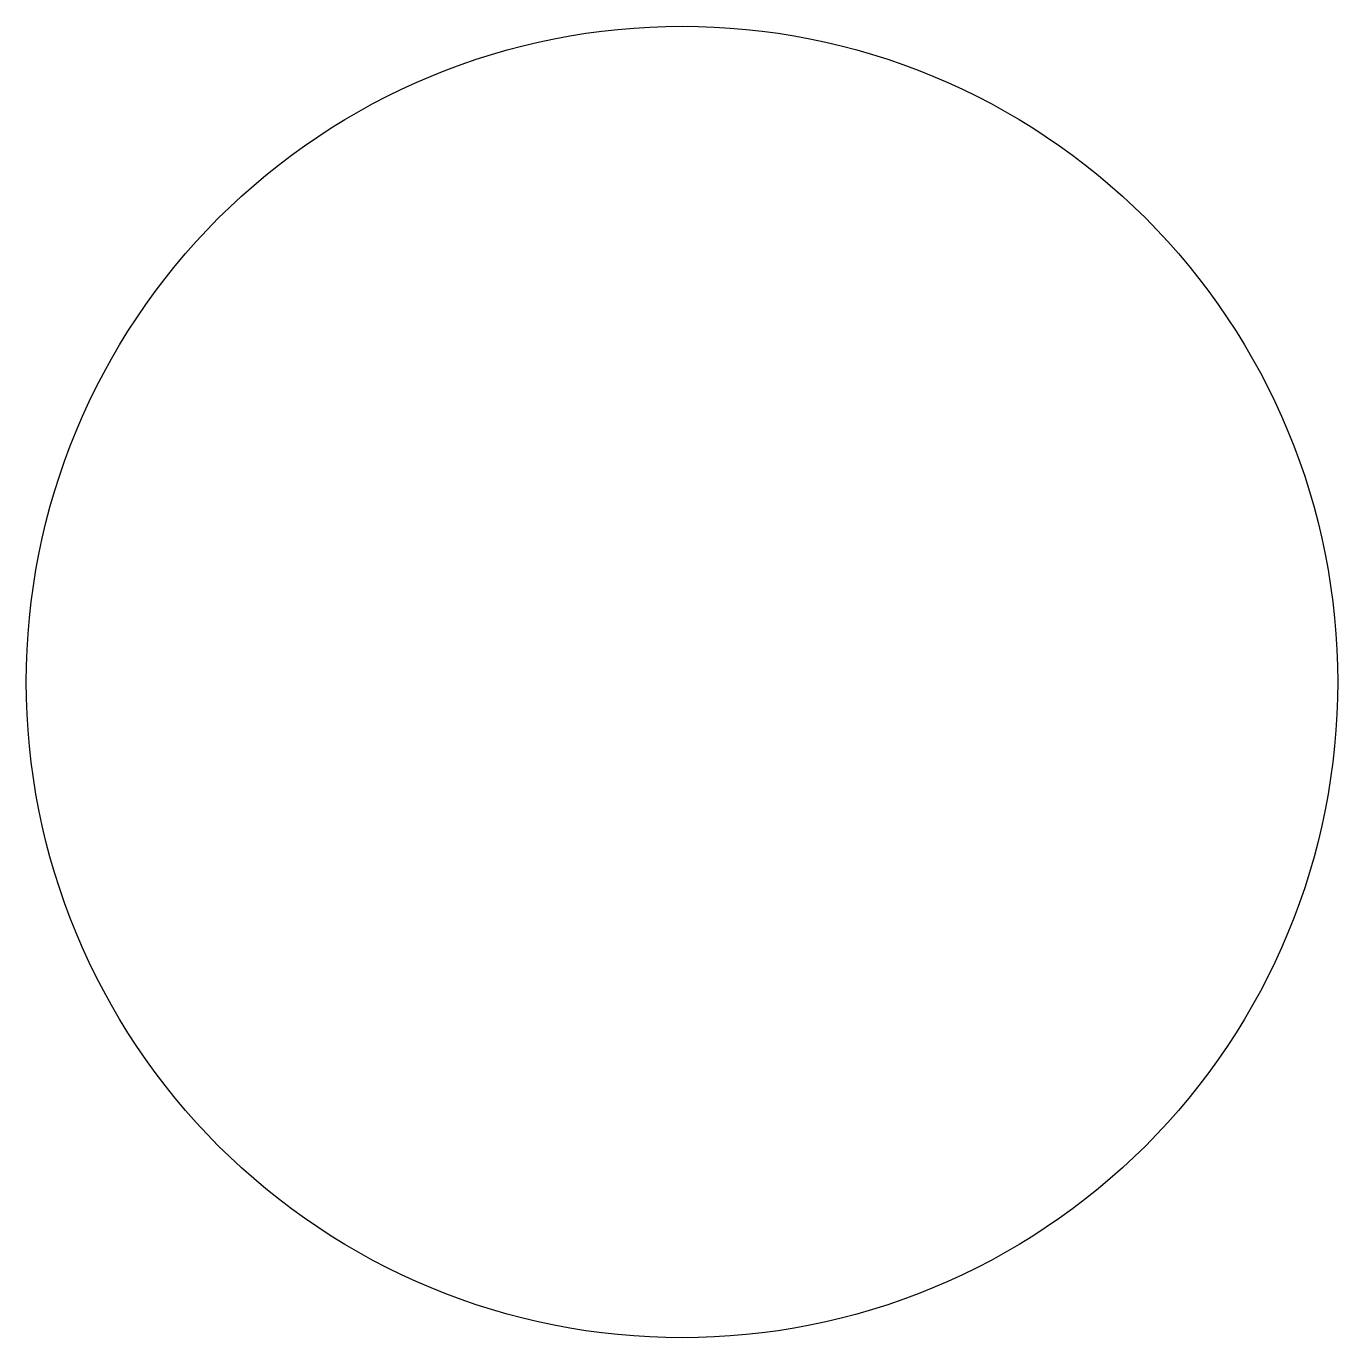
# Model space of a CAD drawing. Header units: millimetres. Extents: x -4.8 to 4.8, y -7.5 to 7.5.
# Drawn here: x -0.59 to 4.77, y -7.5 to -2.14 of the extents above.
import ezdxf

# ---------------------------------------------------------------- set-up
doc = ezdxf.new("R2010")
doc.units = ezdxf.units.MM

msp = doc.modelspace()

# ---------------------------------------------------------------- linework, layer by layer
msp.add_lwpolyline([(4.7679, -4.8196), (4.767, -4.8854), (4.7646, -4.9511), (4.7606, -5.0168), (4.7549, -5.0823), (4.7477, -5.1477), (4.7388, -5.2129), (4.7284, -5.2779), (4.7163, -5.3425), (4.7027, -5.4069), (4.6875, -5.4709), (4.6708, -5.5345), (4.6524, -5.5977), (4.6326, -5.6604), (4.6112, -5.7226), (4.5882, -5.7843), (4.5638, -5.8453), (4.5379, -5.9058), (4.5105, -5.9656), (4.4817, -6.0247), (4.4514, -6.0831), (4.4196, -6.1408), (4.3865, -6.1976), (4.352, -6.2536), (4.3161, -6.3088), (4.2789, -6.363), (4.2404, -6.4163), (4.2005, -6.4687), (4.1594, -6.52), (4.1171, -6.5704), (4.0735, -6.6196), (4.0287, -6.6678), (3.9828, -6.7149), (3.9357, -6.7609), (3.8875, -6.8056), (3.8382, -6.8492), (3.7879, -6.8916), (3.7365, -6.9327), (3.6842, -6.9725), (3.6309, -7.0111), (3.5766, -7.0483), (3.5215, -7.0841), (3.4655, -7.1187), (3.4086, -7.1518), (3.351, -7.1835), (3.2926, -7.2138), (3.2335, -7.2427), (3.1737, -7.27), (3.1132, -7.296), (3.0521, -7.3204), (2.9905, -7.3433), (2.9282, -7.3647), (2.8655, -7.3846), (2.8024, -7.4029), (2.7387, -7.4197), (2.6747, -7.4349), (2.6104, -7.4485), (2.5457, -7.4605), (2.4808, -7.471), (2.4156, -7.4798), (2.3502, -7.4871), (2.2846, -7.4927), (2.219, -7.4968), (2.1532, -7.4992), (2.0875, -7.5), (2.0217, -7.4992), (1.9559, -7.4968), (1.8903, -7.4927), (1.8247, -7.4871), (1.7594, -7.4798), (1.6942, -7.471), (1.6292, -7.4605), (1.5645, -7.4485), (1.5002, -7.4349), (1.4362, -7.4197), (1.3726, -7.4029), (1.3094, -7.3846), (1.2467, -7.3647), (1.1845, -7.3433), (1.1228, -7.3204), (1.0617, -7.296), (1.0013, -7.27), (0.9414, -7.2427), (0.8823, -7.2138), (0.8239, -7.1835), (0.7663, -7.1518), (0.7095, -7.1187), (0.6535, -7.0841), (0.5983, -7.0483), (0.5441, -7.0111), (0.4908, -6.9725), (0.4384, -6.9327), (0.387, -6.8916), (0.3367, -6.8492), (0.2874, -6.8056), (0.2392, -6.7609), (0.1921, -6.7149), (0.1462, -6.6678), (0.1014, -6.6196), (0.0578, -6.5704), (0.0155, -6.52), (-0.0256, -6.4687), (-0.0655, -6.4163), (-0.104, -6.363), (-0.1412, -6.3088), (-0.1771, -6.2536), (-0.2116, -6.1976), (-0.2447, -6.1408), (-0.2764, -6.0831), (-0.3067, -6.0247), (-0.3356, -5.9656), (-0.363, -5.9058), (-0.3889, -5.8453), (-0.4133, -5.7843), (-0.4362, -5.7226), (-0.4576, -5.6604), (-0.4775, -5.5977), (-0.4958, -5.5345), (-0.5126, -5.4709), (-0.5278, -5.4069), (-0.5414, -5.3425), (-0.5535, -5.2779), (-0.5639, -5.2129), (-0.5728, -5.1477), (-0.58, -5.0823), (-0.5857, -5.0168), (-0.5897, -4.9511), (-0.5921, -4.8854), (-0.5929, -4.8196), (-0.5921, -4.7538), (-0.5897, -4.6881), (-0.5857, -4.6224), (-0.58, -4.5569), (-0.5728, -4.4915), (-0.5639, -4.4263), (-0.5535, -4.3614), (-0.5414, -4.2967), (-0.5278, -4.2323), (-0.5126, -4.1683), (-0.4958, -4.1047), (-0.4775, -4.0415), (-0.4576, -3.9788), (-0.4362, -3.9166), (-0.4133, -3.8549), (-0.3889, -3.7939), (-0.363, -3.7334), (-0.3356, -3.6736), (-0.3067, -3.6145), (-0.2764, -3.5561), (-0.2447, -3.4984), (-0.2116, -3.4416), (-0.1771, -3.3856), (-0.1412, -3.3305), (-0.104, -3.2762), (-0.0655, -3.2229), (-0.0256, -3.1705), (0.0155, -3.1192), (0.0578, -3.0688), (0.1014, -3.0196), (0.1462, -2.9714), (0.1921, -2.9243), (0.2392, -2.8783), (0.2874, -2.8336), (0.3367, -2.79), (0.387, -2.7476), (0.4384, -2.7065), (0.4908, -2.6667), (0.5441, -2.6282), (0.5983, -2.5909), (0.6535, -2.5551), (0.7095, -2.5206), (0.7663, -2.4874), (0.8239, -2.4557), (0.8823, -2.4254), (0.9414, -2.3966), (1.0013, -2.3692), (1.0617, -2.3432), (1.1228, -2.3188), (1.1845, -2.2959), (1.2467, -2.2745), (1.3094, -2.2546), (1.3726, -2.2363), (1.4362, -2.2195), (1.5002, -2.2043), (1.5645, -2.1907), (1.6292, -2.1787), (1.6942, -2.1682), (1.7594, -2.1594), (1.8247, -2.1521), (1.8903, -2.1465), (1.9559, -2.1424), (2.0217, -2.14), (2.0875, -2.1392), (2.1532, -2.14), (2.219, -2.1424), (2.2846, -2.1465), (2.3502, -2.1521), (2.4156, -2.1594), (2.4808, -2.1682), (2.5457, -2.1787), (2.6104, -2.1907), (2.6747, -2.2043), (2.7387, -2.2195), (2.8024, -2.2363), (2.8655, -2.2546), (2.9282, -2.2745), (2.9905, -2.2959), (3.0521, -2.3188), (3.1132, -2.3432), (3.1737, -2.3692), (3.2335, -2.3966), (3.2926, -2.4254), (3.351, -2.4557), (3.4086, -2.4874), (3.4655, -2.5206), (3.5215, -2.5551), (3.5766, -2.5909), (3.6309, -2.6282), (3.6842, -2.6667), (3.7365, -2.7065), (3.7879, -2.7476), (3.8382, -2.79), (3.8875, -2.8336), (3.9357, -2.8783), (3.9828, -2.9243), (4.0287, -2.9714), (4.0735, -3.0196), (4.1171, -3.0688), (4.1594, -3.1192), (4.2005, -3.1705), (4.2404, -3.2229), (4.2789, -3.2762), (4.3161, -3.3305), (4.352, -3.3856), (4.3865, -3.4416), (4.4196, -3.4984), (4.4514, -3.5561), (4.4817, -3.6145), (4.5105, -3.6736), (4.5379, -3.7334), (4.5638, -3.7939), (4.5882, -3.8549), (4.6112, -3.9166), (4.6326, -3.9788), (4.6524, -4.0415), (4.6708, -4.1047), (4.6875, -4.1683), (4.7027, -4.2323), (4.7163, -4.2967), (4.7284, -4.3614), (4.7388, -4.4263), (4.7477, -4.4915), (4.7549, -4.5569), (4.7606, -4.6224), (4.7646, -4.6881), (4.767, -4.7538), (4.7679, -4.8196)], close=True)
msp.add_lwpolyline([(4.7679, -4.8196), (4.767, -4.8854), (4.7646, -4.9511), (4.7606, -5.0168), (4.7549, -5.0823), (4.7477, -5.1477), (4.7388, -5.2129), (4.7284, -5.2779), (4.7163, -5.3425), (4.7027, -5.4069), (4.6875, -5.4709), (4.6708, -5.5345), (4.6524, -5.5977), (4.6326, -5.6604), (4.6112, -5.7226), (4.5882, -5.7843), (4.5638, -5.8453), (4.5379, -5.9058), (4.5105, -5.9656), (4.4817, -6.0247), (4.4514, -6.0831), (4.4196, -6.1408), (4.3865, -6.1976), (4.352, -6.2536), (4.3161, -6.3088), (4.2789, -6.363), (4.2404, -6.4163), (4.2005, -6.4687), (4.1594, -6.52), (4.1171, -6.5704), (4.0735, -6.6196), (4.0287, -6.6678), (3.9828, -6.7149), (3.9357, -6.7609), (3.8875, -6.8056), (3.8382, -6.8492), (3.7879, -6.8916), (3.7365, -6.9327), (3.6842, -6.9725), (3.6309, -7.0111), (3.5766, -7.0483), (3.5215, -7.0841), (3.4655, -7.1187), (3.4086, -7.1518), (3.351, -7.1835), (3.2926, -7.2138), (3.2335, -7.2427), (3.1737, -7.27), (3.1132, -7.296), (3.0521, -7.3204), (2.9905, -7.3433), (2.9282, -7.3647), (2.8655, -7.3846), (2.8024, -7.4029), (2.7387, -7.4197), (2.6747, -7.4349), (2.6104, -7.4485), (2.5457, -7.4605), (2.4808, -7.471), (2.4156, -7.4798), (2.3502, -7.4871), (2.2846, -7.4927), (2.219, -7.4968), (2.1532, -7.4992), (2.0875, -7.5), (2.0217, -7.4992), (1.9559, -7.4968), (1.8903, -7.4927), (1.8247, -7.4871), (1.7594, -7.4798), (1.6942, -7.471), (1.6292, -7.4605), (1.5645, -7.4485), (1.5002, -7.4349), (1.4362, -7.4197), (1.3726, -7.4029), (1.3094, -7.3846), (1.2467, -7.3647), (1.1845, -7.3433), (1.1228, -7.3204), (1.0617, -7.296), (1.0013, -7.27), (0.9414, -7.2427), (0.8823, -7.2138), (0.8239, -7.1835), (0.7663, -7.1518), (0.7095, -7.1187), (0.6535, -7.0841), (0.5983, -7.0483), (0.5441, -7.0111), (0.4908, -6.9725), (0.4384, -6.9327), (0.387, -6.8916), (0.3367, -6.8492), (0.2874, -6.8056), (0.2392, -6.7609), (0.1921, -6.7149), (0.1462, -6.6678), (0.1014, -6.6196), (0.0578, -6.5704), (0.0155, -6.52), (-0.0256, -6.4687), (-0.0655, -6.4163), (-0.104, -6.363), (-0.1412, -6.3088), (-0.1771, -6.2536), (-0.2116, -6.1976), (-0.2447, -6.1408), (-0.2764, -6.0831), (-0.3067, -6.0247), (-0.3356, -5.9656), (-0.363, -5.9058), (-0.3889, -5.8453), (-0.4133, -5.7843), (-0.4362, -5.7226), (-0.4576, -5.6604), (-0.4775, -5.5977), (-0.4958, -5.5345), (-0.5126, -5.4709), (-0.5278, -5.4069), (-0.5414, -5.3425), (-0.5535, -5.2779), (-0.5639, -5.2129), (-0.5728, -5.1477), (-0.58, -5.0823), (-0.5857, -5.0168), (-0.5897, -4.9511), (-0.5921, -4.8854), (-0.5929, -4.8196), (-0.5921, -4.7538), (-0.5897, -4.6881), (-0.5857, -4.6224), (-0.58, -4.5569), (-0.5728, -4.4915), (-0.5639, -4.4263), (-0.5535, -4.3614), (-0.5414, -4.2967), (-0.5278, -4.2323), (-0.5126, -4.1683), (-0.4958, -4.1047), (-0.4775, -4.0415), (-0.4576, -3.9788), (-0.4362, -3.9166), (-0.4133, -3.8549), (-0.3889, -3.7939), (-0.363, -3.7334), (-0.3356, -3.6736), (-0.3067, -3.6145), (-0.2764, -3.5561), (-0.2447, -3.4984), (-0.2116, -3.4416), (-0.1771, -3.3856), (-0.1412, -3.3305), (-0.104, -3.2762), (-0.0655, -3.2229), (-0.0256, -3.1705), (0.0155, -3.1192), (0.0578, -3.0688), (0.1014, -3.0196), (0.1462, -2.9714), (0.1921, -2.9243), (0.2392, -2.8783), (0.2874, -2.8336), (0.3367, -2.79), (0.387, -2.7476), (0.4384, -2.7065), (0.4908, -2.6667), (0.5441, -2.6282), (0.5983, -2.5909), (0.6535, -2.5551), (0.7095, -2.5206), (0.7663, -2.4874), (0.8239, -2.4557), (0.8823, -2.4254), (0.9414, -2.3966), (1.0013, -2.3692), (1.0617, -2.3432), (1.1228, -2.3188), (1.1845, -2.2959), (1.2467, -2.2745), (1.3094, -2.2546), (1.3726, -2.2363), (1.4362, -2.2195), (1.5002, -2.2043), (1.5645, -2.1907), (1.6292, -2.1787), (1.6942, -2.1682), (1.7594, -2.1594), (1.8247, -2.1521), (1.8903, -2.1465), (1.9559, -2.1424), (2.0217, -2.14), (2.0875, -2.1392), (2.1532, -2.14), (2.219, -2.1424), (2.2846, -2.1465), (2.3502, -2.1521), (2.4156, -2.1594), (2.4808, -2.1682), (2.5457, -2.1787), (2.6104, -2.1907), (2.6747, -2.2043), (2.7387, -2.2195), (2.8024, -2.2363), (2.8655, -2.2546), (2.9282, -2.2745), (2.9905, -2.2959), (3.0521, -2.3188), (3.1132, -2.3432), (3.1737, -2.3692), (3.2335, -2.3966), (3.2926, -2.4254), (3.351, -2.4557), (3.4086, -2.4874), (3.4655, -2.5206), (3.5215, -2.5551), (3.5766, -2.5909), (3.6309, -2.6282), (3.6842, -2.6667), (3.7365, -2.7065), (3.7879, -2.7476), (3.8382, -2.79), (3.8875, -2.8336), (3.9357, -2.8783), (3.9828, -2.9243), (4.0287, -2.9714), (4.0735, -3.0196), (4.1171, -3.0688), (4.1594, -3.1192), (4.2005, -3.1705), (4.2404, -3.2229), (4.2789, -3.2762), (4.3161, -3.3305), (4.352, -3.3856), (4.3865, -3.4416), (4.4196, -3.4984), (4.4514, -3.5561), (4.4817, -3.6145), (4.5105, -3.6736), (4.5379, -3.7334), (4.5638, -3.7939), (4.5882, -3.8549), (4.6112, -3.9166), (4.6326, -3.9788), (4.6524, -4.0415), (4.6708, -4.1047), (4.6875, -4.1683), (4.7027, -4.2323), (4.7163, -4.2967), (4.7284, -4.3614), (4.7388, -4.4263), (4.7477, -4.4915), (4.7549, -4.5569), (4.7606, -4.6224), (4.7646, -4.6881), (4.767, -4.7538), (4.7679, -4.8196)], close=True)

doc.saveas('drawing.dxf')
